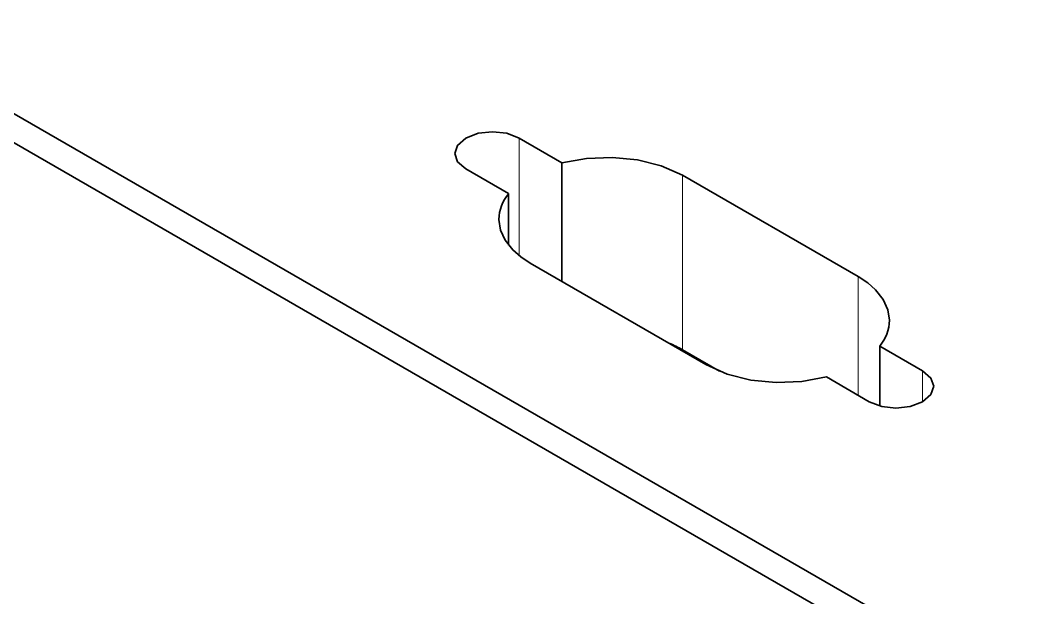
# Model space of a CAD drawing. Extents: x 321 to 857, y 218 to 648.
# Drawn here: x 708.3 to 722.38, y 616.07 to 624.18 of the extents above; entities that cross this region are included whole.
import ezdxf

# ---------------------------------------------------------------- set-up
doc = ezdxf.new("R2010")
doc.units = 0

msp = doc.modelspace()

# ---------------------------------------------------------------- linework, layer by layer
at = {"color": 7, "lineweight": 35}
for p, q in [((725.734, 612.75), (689.839, 633.474)), ((725.381, 612.546), (689.839, 633.066))]:
    msp.add_line(p, q, dxfattribs=at)
at = {"color": 7, "lineweight": 35, "ltscale": 0.017328}
for p, q in [((715.902, 622.173), (715.302, 622.519)), ((714.554, 622.087), (715.154, 621.741))]:
    msp.add_line(p, q, dxfattribs=at)
at = {"color": 7, "lineweight": 13, "ltscale": 0.041246}
msp.add_line((715.302, 622.519), (715.302, 620.87), dxfattribs=at)
at = {"color": 7, "lineweight": 35, "ltscale": 0.041631}
msp.add_line((715.902, 622.173), (715.902, 620.508), dxfattribs=at)
at = {"color": 7, "lineweight": 35, "ltscale": 0.071082}
msp.add_line((720.055, 620.576), (717.593, 621.998), dxfattribs=at)
at = {"color": 7, "lineweight": 13, "ltscale": 0.061237}
msp.add_line((717.593, 621.998), (717.593, 619.548), dxfattribs=at)
at = {"color": 7, "lineweight": 35, "ltscale": 0.01812}
msp.add_line((715.154, 621.741), (715.154, 621.016), dxfattribs=at)
at = {"color": 7, "lineweight": 35, "ltscale": 0.071084}
msp.add_line((715.457, 620.765), (717.919, 619.343), dxfattribs=at)
at = {"color": 7, "lineweight": 13, "ltscale": 0.041632}
msp.add_line((720.055, 620.576), (720.055, 618.911), dxfattribs=at)
at = {"color": 7, "lineweight": 35, "ltscale": 0.01494}
msp.add_line((718.111, 619.25), (717.593, 619.548), dxfattribs=at)
at = {"color": 7, "lineweight": 35, "ltscale": 0.017327}
for p, q in [((720.959, 619.253), (720.359, 619.6)), ((719.61, 619.168), (720.211, 618.821))]:
    msp.add_line(p, q, dxfattribs=at)
at = {"color": 7, "lineweight": 35, "ltscale": 0.020973}
msp.add_line((720.359, 619.6), (720.359, 618.761), dxfattribs=at)
at = {"color": 7, "lineweight": 13, "ltscale": 0.010802}
msp.add_line((720.959, 619.253), (720.959, 618.821), dxfattribs=at)
at = {"color": 7, "lineweight": 35}
for points in [[(715.302, 622.519), (715.127, 622.587), (714.928, 622.609), (714.729, 622.587), (714.554, 622.519)], [(714.554, 622.519), (714.437, 622.418), (714.399, 622.303)], [(714.399, 622.303), (714.437, 622.188), (714.554, 622.087)], [(717.593, 621.998), (717.295, 622.131), (716.96, 622.216), (716.606, 622.25), (716.248, 622.236), (715.902, 622.173)], [(715.018, 621.378), (715.039, 621.23), (715.104, 621.086), (715.213, 620.95), (715.323, 620.853), (715.457, 620.765)], [(720.495, 619.963), (720.473, 620.11), (720.408, 620.254), (720.3, 620.391), (720.19, 620.487), (720.055, 620.576)], [(717.919, 619.343), (718.218, 619.209), (718.552, 619.125), (718.907, 619.09), (719.265, 619.105), (719.61, 619.168)], [(721.114, 619.037), (721.075, 619.152), (720.959, 619.253)], [(720.959, 618.821), (721.075, 618.922), (721.114, 619.037)], [(720.211, 618.821), (720.386, 618.754), (720.585, 618.732), (720.784, 618.754), (720.959, 618.821)]]:
    msp.add_lwpolyline(points, dxfattribs=at)
for centre, radius, start, end in [((715.604, 621.363), 0.587, 140.0462, 178.5978), ((719.908, 619.978), 0.587, 320.0503, 358.5976), ((716.798, 618.163), 1.598, 60.1526, 67.7727)]:
    msp.add_arc(centre, radius, start, end, dxfattribs=at)

doc.saveas('drawing.dxf')
